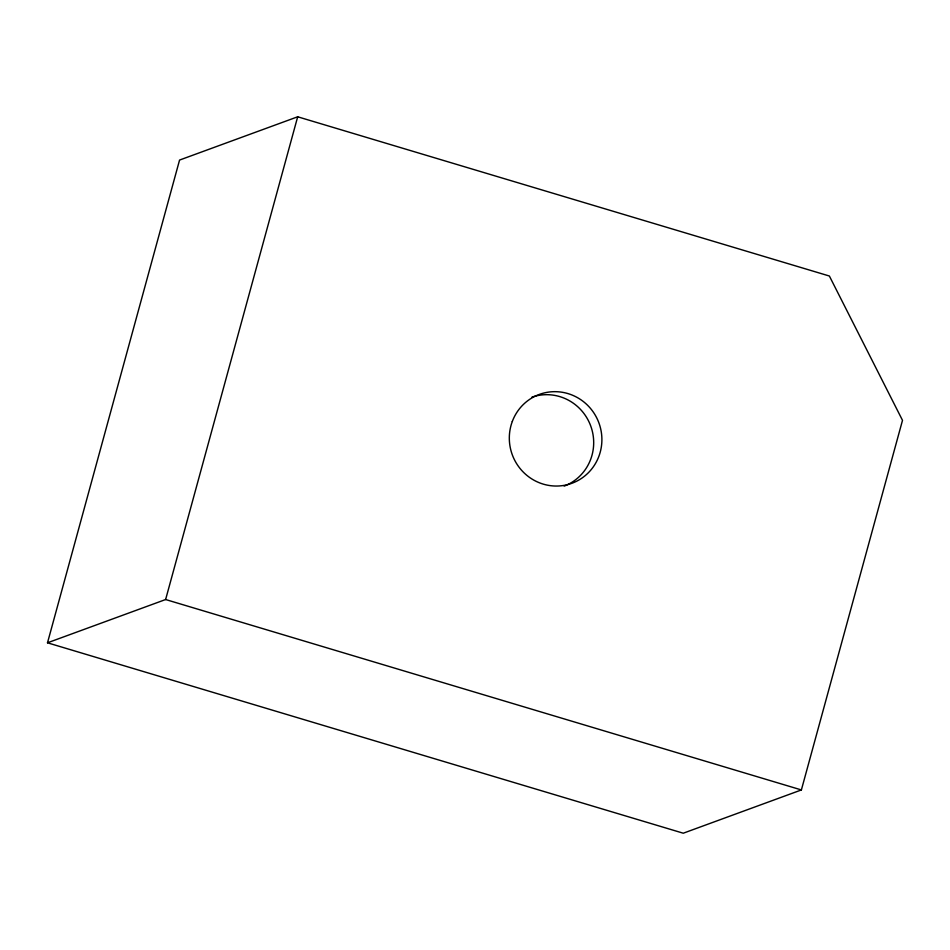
<?xml version="1.0" encoding="UTF-8"?>
<svg xmlns="http://www.w3.org/2000/svg" width="950" height="950" viewBox="0 0 950 950"><rect width="100%" height="100%" fill="white"/><g stroke="black" fill="none" stroke-linecap="round" stroke-linejoin="round"><path stroke-width="1.43" d="M47.5 642.806L179.562 160.063L297.683 116.791L829.374 276.022L902.5 420.339L801.384 789.937L683.264 833.209L47.5 642.806L165.621 599.533L801.384 789.937M165.621 599.533L297.683 116.791M531.905 397.147A47.322 46.146 69.9 0 1 590.781 426.122A47.322 46.146 69.9 0 1 564.193 486.115M512.311 421.444A47.322 46.146 69.9 0 0 563.065 485.545A47.322 46.146 69.9 0 0 591.446 409.593A47.322 46.146 69.9 0 0 512.311 421.444"/></g></svg>
